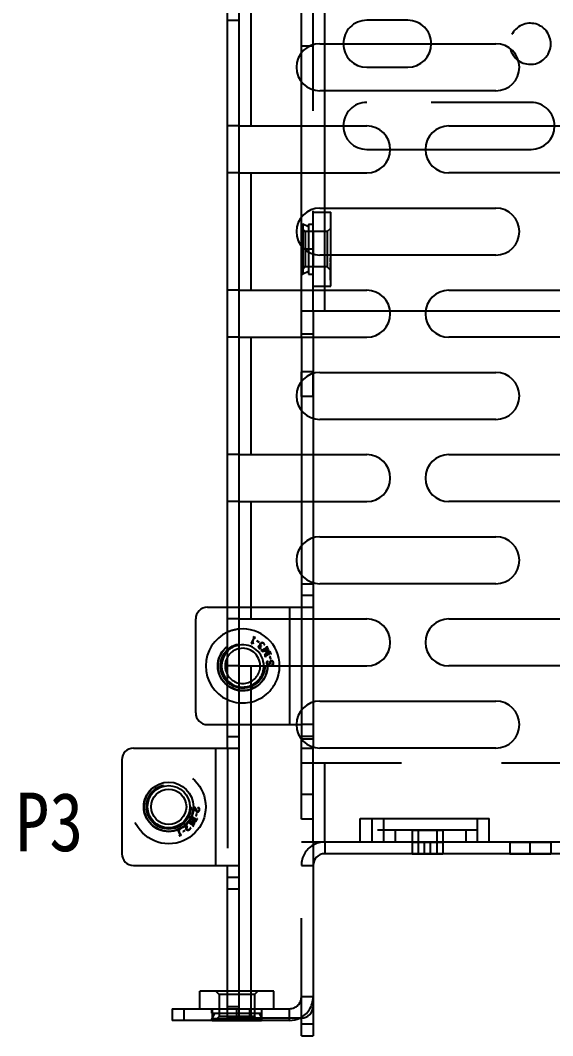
# Model space of a CAD drawing. Header units: millimetres. Extents: x 0 to 8948, y -1340 to 1100.
# Drawn here: x 6813.4 to 6858.8, y 454.4 to 540.9 of the extents above; entities that cross this region are included whole.
import ezdxf

# ---------------------------------------------------------------- set-up
doc = ezdxf.new("R2010")
doc.units = ezdxf.units.MM
doc.header["$LTSCALE"] = 85.25
doc.linetypes.add('HIDDEN', pattern=[0.2, 0.1, -0.1])
doc.layers.get('0').update_dxf_attribs({"linetype": 'CONTINUOUS'})
for name, color, linetype in [('02___PRT_ALL_AXES', 7, 'CONTINUOUS'), ('03___PRT_ALL_CURVES', 7, 'CONTINUOUS'), ('DEFAULT_2', 8, 'HIDDEN')]:
    doc.layers.add(name, color=color, linetype=linetype)
doc.styles.get("Standard").update_dxf_attribs({"font": 'txt', "width": 0.85})

msp = doc.modelspace()

# ---------------------------------------------------------------- linework, layer by layer
at = {"color": 3, "linetype": 'Continuous'}
for p, q in [((6832.061, 455.948), (6832.061, 696.948)), ((6833.061, 541.948), (6833.061, 531.948)), ((6838.932, 538.948), (6853.932, 538.948)), ((6853.932, 534.948), (6838.932, 534.948)), ((6832.061, 531.948), (6842.932, 531.948)), ((6849.932, 531.948), (6864.932, 531.948)), ((6832.061, 527.948), (6842.932, 527.948)), ((6833.061, 527.948), (6833.061, 517.948)), ((6864.932, 527.948), (6849.932, 527.948)), ((6838.932, 524.948), (6853.932, 524.948)), ((6853.932, 520.948), (6838.932, 520.948)), ((6832.061, 517.948), (6842.932, 517.948)), ((6849.932, 517.948), (6864.932, 517.948)), ((6838.361, 516.198), (6838.361, 513.948)), ((6832.061, 513.948), (6842.932, 513.948)), ((6833.061, 513.948), (6833.061, 503.948)), ((6864.932, 513.948), (6849.932, 513.948)), ((6838.361, 510.856), (6838.361, 507.04)), ((6838.932, 510.948), (6853.932, 510.948)), ((6853.932, 506.948), (6838.932, 506.948)), ((6832.061, 503.948), (6842.932, 503.948)), ((6838.361, 503.948), (6838.361, 499.948)), ((6849.932, 503.948), (6864.932, 503.948)), ((6832.061, 499.948), (6842.932, 499.948)), ((6833.061, 499.948), (6833.061, 489.948)), ((6864.932, 499.948), (6849.932, 499.948)), ((6838.361, 496.856), (6838.361, 493.04)), ((6838.932, 496.948), (6853.932, 496.948)), ((6853.932, 492.948), (6838.932, 492.948)), ((6832.061, 489.948), (6842.932, 489.948)), ((6838.361, 489.948), (6838.361, 485.948)), ((6849.932, 489.948), (6864.932, 489.948)), ((6832.061, 485.948), (6842.932, 485.948)), ((6833.061, 485.948), (6833.061, 455.948)), ((6864.932, 485.948), (6849.932, 485.948)), ((6838.361, 482.856), (6838.361, 479.04)), ((6838.932, 482.948), (6853.932, 482.948)), ((6823.061, 478.948), (6832.061, 478.948)), ((6830.061, 468.948), (6830.061, 478.948)), ((6853.932, 478.948), (6838.932, 478.948)), ((6822.061, 477.948), (6822.061, 469.948)), ((6842.361, 472.948), (6853.361, 472.948)), ((6842.361, 470.948), (6842.361, 472.948)), ((6843.361, 472.948), (6843.361, 470.948)), ((6852.361, 470.948), (6852.361, 472.948)), ((6853.361, 470.948), (6853.361, 472.948)), ((6842.361, 470.948), (6838.361, 470.948)), ((6838.361, 470.948), (6838.361, 454.448)), ((6904.361, 470.948), (6853.361, 470.948)), ((6904.361, 469.948), (6839.361, 469.948)), ((6823.061, 468.948), (6832.061, 468.948)), ((6837.361, 455.948), (6832.061, 455.948)), ((6836.361, 455.748), (6826.361, 455.748))]:
    msp.add_line(p, q, dxfattribs=at)
at = {"color": 7, "linetype": 'Continuous'}
for p, q in [((6831.061, 478.948), (6831.061, 578.948)), ((6839.361, 534.948), (6839.361, 538.948)), ((6837.361, 535.715), (6837.361, 538.181)), ((6842.932, 536.948), (6846.432, 536.948)), ((6837.361, 527.948), (6837.361, 531.948)), ((6839.361, 527.948), (6839.361, 531.948)), ((6842.932, 529.948), (6844.924, 529.948)), ((6847.941, 529.948), (6856.932, 529.948)), ((6839.361, 520.948), (6839.361, 524.948)), ((6837.361, 521.715), (6837.361, 524.181)), ((6837.361, 513.948), (6837.361, 517.948)), ((6839.361, 516.198), (6839.361, 517.948)), ((6837.361, 516.198), (6844.911, 516.198)), ((6847.953, 516.198), (6866.911, 516.198)), ((6838.361, 514.198), (6837.361, 514.198)), ((6837.361, 510.181), (6837.361, 507.715)), ((6837.361, 503.948), (6837.361, 499.948)), ((6837.361, 496.181), (6837.361, 493.715)), ((6829.361, 490.948), (6831.061, 490.948)), ((6828.361, 481.948), (6828.361, 489.948)), ((6836.361, 489.948), (6836.361, 485.948)), ((6837.361, 489.948), (6837.361, 485.948)), ((6833.298, 488.341), (6833.097, 487.86)), ((6833.181, 487.904), (6833.353, 488.318)), ((6833.308, 487.927), (6833.181, 487.904)), ((6833.252, 488.423), (6833.246, 488.41)), ((6833.246, 488.41), (6833.282, 488.387)), ((6833.313, 487.906), (6833.308, 487.927)), ((6833.396, 488.339), (6833.443, 488.328)), ((6833.443, 488.328), (6833.448, 488.342)), ((6833.58, 488.095), (6833.56, 488.062)), ((6833.56, 488.062), (6833.742, 487.948)), ((6833.763, 487.981), (6833.58, 488.095)), ((6833.742, 487.948), (6833.763, 487.981)), ((6833.097, 487.86), (6833.125, 487.848)), ((6833.926, 487.461), (6833.92, 487.479)), ((6833.942, 487.333), (6833.929, 487.326)), ((6833.981, 487.291), (6833.942, 487.333)), ((6833.973, 487.637), (6833.978, 487.657)), ((6834.018, 487.179), (6834.499, 487.255)), ((6834.404, 487.492), (6834.051, 487.279)), ((6834.082, 487.216), (6834.446, 487.435)), ((6834.619, 487.302), (6834.082, 487.216)), ((6834.208, 487.747), (6834.225, 487.754)), ((6834.499, 487.255), (6834.217, 486.849)), ((6834.279, 486.815), (6834.619, 487.302)), ((6834.681, 487.057), (6834.279, 486.815)), ((6834.283, 486.786), (6834.694, 487.034)), ((6834.42, 487.623), (6834.408, 487.615)), ((6834.408, 487.615), (6834.434, 487.541)), ((6834.504, 487.434), (6834.542, 487.392)), ((6834.542, 487.392), (6834.554, 487.4)), ((6834.683, 487.187), (6834.67, 487.18)), ((6834.67, 487.18), (6834.705, 487.104)), ((6834.758, 487.016), (6834.792, 486.978)), ((6834.317, 486.71), (6834.283, 486.786)), ((6834.305, 486.703), (6834.317, 486.71)), ((6834.526, 486.318), (6834.422, 486.311)), ((6834.526, 486.318), (6834.527, 486.306)), ((6834.696, 486.75), (6834.659, 486.738)), ((6834.659, 486.738), (6834.721, 486.532)), ((6834.759, 486.544), (6834.696, 486.75)), ((6834.721, 486.532), (6834.759, 486.544)), ((6834.792, 486.978), (6834.804, 486.986)), ((6834.827, 486.04), (6834.826, 486.052)), ((6834.827, 486.04), (6834.963, 486.044)), ((6837.361, 482.181), (6837.361, 479.715)), ((6829.361, 480.948), (6832.061, 480.948)), ((6836.941, 480.948), (6837.361, 480.948)), ((6831.061, 479.948), (6832.061, 479.948)), ((6838.361, 479.698), (6837.377, 479.698)), ((6839.361, 470.948), (6839.361, 469.948)), ((6853.361, 470.948), (6842.361, 470.948)), ((6831.061, 455.948), (6831.061, 468.948)), ((6831.061, 467.948), (6832.061, 467.948)), ((6831.061, 466.948), (6832.061, 466.948)), ((6831.061, 458.248), (6828.711, 458.248)), ((6828.711, 456.748), (6828.711, 458.248)), ((6826.361, 456.748), (6831.061, 456.748)), ((6826.361, 456.748), (6826.361, 455.748)), ((6827.361, 456.748), (6827.361, 455.748)), ((6831.061, 456.948), (6832.061, 456.948)), ((6831.061, 455.948), (6832.061, 455.948)), ((6836.361, 455.748), (6836.361, 455.948)), ((6837.361, 454.448), (6837.361, 455.948)), ((6837.361, 455.448), (6838.361, 455.448)), ((6837.361, 454.448), (6838.361, 454.448))]:
    msp.add_line(p, q, dxfattribs=at)
for radius in [1.8, 1.5]:
    msp.add_circle((6826.061, 473.948), radius, dxfattribs=at)
at = {"color": 3, "linetype": 'Continuous'}
for centre, radius, start, end in [((6838.932, 536.948), 2, 90, 270), ((6853.932, 536.948), 2, 270, 90), ((6842.932, 529.948), 2, 270, 90), ((6849.932, 529.948), 2, 90, 270), ((6838.932, 522.948), 2, 90, 270), ((6853.932, 522.948), 2, 270, 90), ((6842.932, 515.948), 2, 270, 90), ((6849.932, 515.948), 2, 90, 270), ((6838.932, 508.948), 2, 90, 270), ((6853.932, 508.948), 2, 270, 90), ((6842.932, 501.948), 2, 270, 90), ((6849.932, 501.948), 2, 90, 270), ((6838.932, 494.948), 2, 90, 270), ((6853.932, 494.948), 2, 270, 90), ((6842.932, 487.948), 2, 270, 90), ((6849.932, 487.948), 2, 90, 270), ((6838.932, 480.948), 2, 90, 270), ((6853.932, 480.948), 2, 270, 90), ((6823.061, 477.948), 1, 90, 180), ((6823.061, 469.948), 1, 180, 270), ((6839.361, 468.948), 1, 90, 180), ((6837.361, 456.948), 1, 270, 0), ((6836.361, 457.748), 2, 270, 295.41213)]:
    msp.add_arc(centre, radius, start, end, dxfattribs=at)
at = {"color": 7, "linetype": 'Continuous'}
for centre, radius, start, end in [((6842.932, 538.948), 2, 180, 270), ((6846.432, 538.948), 2, 270, 0), ((6842.932, 531.948), 2, 180, 270), ((6856.932, 531.948), 2, 270, 0), ((6829.361, 489.948), 1, 90, 180), ((6832.361, 485.948), 3.15, 114.43287, 245.56767), ((6832.361, 485.948), 3.15, 0, 95.47283), ((6832.361, 485.948), 1.8, 136.33004, 223.66624), ((6832.361, 485.948), 1.8, 0, 99.60032), ((6832.361, 485.948), 1.5, 0, 101.56535), ((6832.743, 486.515), 1.438, 27.53662, 31.08982), ((6832.361, 485.948), 1.5, 150.23581, 209.76419), ((6829.361, 481.948), 1, 180, 270), ((6839.361, 468.948), 2, 90, 120)]:
    msp.add_arc(centre, radius, start, end, dxfattribs=at)
for points in [[(6833.125, 487.848), (6833.201, 487.877), (6833.264, 487.897), (6833.313, 487.906)], [(6833.349, 488.38), (6833.313, 488.395), (6833.281, 488.41), (6833.252, 488.423)], [(6833.282, 488.387), (6833.301, 488.376), (6833.306, 488.361), (6833.298, 488.341)], [(6833.448, 488.342), (6833.419, 488.352), (6833.386, 488.365), (6833.349, 488.38)], [(6833.353, 488.318), (6833.361, 488.337), (6833.375, 488.344), (6833.396, 488.339)], [(6833.858, 487.87), (6833.827, 487.836), (6833.812, 487.8), (6833.813, 487.76)], [(6834.004, 487.939), (6833.946, 487.937), (6833.897, 487.914), (6833.858, 487.87)], [(6833.92, 487.847), (6833.951, 487.881), (6833.988, 487.901), (6834.03, 487.906)], [(6834.164, 487.877), (6834.116, 487.92), (6834.063, 487.941), (6834.004, 487.939)], [(6834.03, 487.906), (6834.073, 487.911), (6834.108, 487.9), (6834.135, 487.876)], [(6834.135, 487.876), (6834.152, 487.86), (6834.165, 487.831), (6834.173, 487.79)], [(6834.225, 487.802), (6834.215, 487.824), (6834.195, 487.849), (6834.164, 487.877)], [(6833.7, 487.624), (6833.684, 487.607), (6833.679, 487.583), (6833.683, 487.553)], [(6833.683, 487.553), (6833.687, 487.523), (6833.701, 487.497), (6833.726, 487.474)], [(6833.763, 487.658), (6833.737, 487.653), (6833.716, 487.642), (6833.7, 487.624)], [(6833.726, 487.474), (6833.755, 487.449), (6833.785, 487.436), (6833.817, 487.434)], [(6833.743, 487.553), (6833.741, 487.575), (6833.748, 487.596), (6833.764, 487.614)], [(6833.774, 487.494), (6833.755, 487.511), (6833.745, 487.531), (6833.743, 487.553)], [(6833.865, 487.66), (6833.823, 487.664), (6833.79, 487.663), (6833.763, 487.658)], [(6833.764, 487.614), (6833.787, 487.64), (6833.84, 487.648), (6833.922, 487.64)], [(6833.84, 487.465), (6833.814, 487.469), (6833.792, 487.478), (6833.774, 487.494)], [(6833.813, 487.76), (6833.813, 487.72), (6833.831, 487.687), (6833.865, 487.66)], [(6833.817, 487.434), (6833.849, 487.433), (6833.885, 487.442), (6833.926, 487.461)], [(6833.92, 487.479), (6833.893, 487.466), (6833.866, 487.461), (6833.84, 487.465)], [(6833.906, 487.68), (6833.884, 487.7), (6833.875, 487.725), (6833.878, 487.757)], [(6833.878, 487.757), (6833.881, 487.788), (6833.894, 487.819), (6833.92, 487.847)], [(6833.978, 487.657), (6833.947, 487.658), (6833.922, 487.665), (6833.906, 487.68)], [(6833.922, 487.64), (6833.94, 487.638), (6833.957, 487.637), (6833.973, 487.637)], [(6833.929, 487.326), (6833.944, 487.305), (6833.959, 487.282), (6833.974, 487.257)], [(6834.014, 487.268), (6834.004, 487.27), (6833.994, 487.278), (6833.981, 487.291)], [(6834.051, 487.279), (6834.036, 487.27), (6834.024, 487.266), (6834.014, 487.268)], [(6834.173, 487.79), (6834.176, 487.773), (6834.181, 487.761), (6834.189, 487.754)], [(6834.189, 487.754), (6834.194, 487.749), (6834.201, 487.747), (6834.208, 487.747)], [(6834.225, 487.754), (6834.235, 487.764), (6834.234, 487.78), (6834.225, 487.802)], [(6834.435, 487.516), (6834.431, 487.509), (6834.421, 487.502), (6834.404, 487.492)], [(6834.485, 487.51), (6834.47, 487.534), (6834.449, 487.572), (6834.42, 487.623)], [(6834.434, 487.541), (6834.439, 487.531), (6834.438, 487.522), (6834.435, 487.516)], [(6834.446, 487.435), (6834.462, 487.445), (6834.473, 487.449), (6834.479, 487.449)], [(6834.479, 487.449), (6834.487, 487.449), (6834.495, 487.444), (6834.504, 487.434)], [(6834.554, 487.4), (6834.528, 487.441), (6834.505, 487.477), (6834.485, 487.51)], [(6834.705, 487.104), (6834.713, 487.087), (6834.706, 487.072), (6834.681, 487.057)], [(6834.741, 487.086), (6834.719, 487.121), (6834.7, 487.155), (6834.683, 487.187)], [(6834.694, 487.034), (6834.707, 487.042), (6834.717, 487.045), (6834.724, 487.044)], [(6834.724, 487.044), (6834.731, 487.043), (6834.743, 487.034), (6834.758, 487.016)], [(6834.804, 486.986), (6834.778, 487.025), (6834.757, 487.059), (6834.741, 487.086)], [(6834.217, 486.849), (6834.226, 486.837), (6834.241, 486.813), (6834.262, 486.779)], [(6834.262, 486.779), (6834.287, 486.738), (6834.301, 486.712), (6834.305, 486.703)], [(6834.422, 486.311), (6834.4, 486.274), (6834.391, 486.228), (6834.397, 486.175)], [(6834.397, 486.175), (6834.402, 486.122), (6834.421, 486.08), (6834.452, 486.051)], [(6834.423, 486.164), (6834.415, 486.232), (6834.45, 486.28), (6834.526, 486.306)], [(6834.46, 486.085), (6834.439, 486.104), (6834.426, 486.131), (6834.423, 486.164)], [(6834.638, 486.209), (6834.615, 486.15), (6834.596, 486.111), (6834.581, 486.091)], [(6834.703, 486.341), (6834.683, 486.314), (6834.662, 486.27), (6834.638, 486.209)], [(6834.651, 486.059), (6834.675, 486.086), (6834.699, 486.133), (6834.725, 486.2)], [(6834.798, 486.391), (6834.754, 486.387), (6834.722, 486.369), (6834.703, 486.341)], [(6834.725, 486.2), (6834.744, 486.247), (6834.761, 486.281), (6834.777, 486.303)], [(6834.777, 486.303), (6834.793, 486.325), (6834.814, 486.337), (6834.841, 486.34)], [(6834.926, 486.351), (6834.892, 486.383), (6834.848, 486.397), (6834.798, 486.391)], [(6834.841, 486.34), (6834.87, 486.343), (6834.897, 486.333), (6834.921, 486.311)], [(6834.921, 486.311), (6834.945, 486.289), (6834.958, 486.26), (6834.962, 486.225)], [(6834.988, 486.209), (6834.981, 486.272), (6834.961, 486.319), (6834.926, 486.351)], [(6834.962, 486.225), (6834.966, 486.187), (6834.956, 486.152), (6834.93, 486.118)], [(6834.963, 486.044), (6834.986, 486.095), (6834.994, 486.15), (6834.988, 486.209)], [(6834.452, 486.051), (6834.484, 486.02), (6834.521, 486.008), (6834.563, 486.012)], [(6834.529, 486.059), (6834.504, 486.056), (6834.481, 486.065), (6834.46, 486.085)], [(6834.581, 486.091), (6834.567, 486.071), (6834.549, 486.061), (6834.529, 486.059)], [(6834.563, 486.012), (6834.597, 486.016), (6834.627, 486.031), (6834.651, 486.059)], [(6834.93, 486.118), (6834.905, 486.084), (6834.87, 486.063), (6834.826, 486.052)]]:
    msp.add_open_spline(points, degree=3, dxfattribs=at)
at = {"layer": '02___PRT_ALL_AXES', "color": 8, "linetype": 'HIDDEN'}
for p, q in [((6831.061, 540.948), (6832.061, 540.948)), ((6838.361, 522.948), (6837.361, 522.948)), ((6837.361, 522.948), (6837.361, 519.948)), ((6838.361, 522.948), (6838.361, 519.948)), ((6838.361, 521.448), (6837.361, 521.448)), ((6838.361, 519.948), (6837.361, 519.948)), ((6838.361, 510.998), (6837.361, 510.998)), ((6837.361, 508.898), (6837.361, 510.998)), ((6838.361, 508.898), (6838.361, 510.998)), ((6838.361, 508.898), (6837.361, 508.898)), ((6838.361, 474.998), (6837.361, 474.998)), ((6837.361, 472.898), (6837.361, 474.998)), ((6838.361, 472.898), (6838.361, 474.998)), ((6838.361, 472.898), (6837.361, 472.898)), ((6846.811, 471.948), (6849.411, 471.948)), ((6846.811, 471.948), (6846.811, 469.948)), ((6847.311, 471.948), (6847.311, 469.948)), ((6848.911, 471.948), (6848.911, 469.948)), ((6849.411, 471.948), (6849.411, 469.948)), ((6838.361, 470.948), (6837.361, 470.948)), ((6846.811, 470.948), (6849.411, 470.948)), ((6847.861, 469.948), (6847.861, 470.948)), ((6848.361, 469.948), (6848.361, 470.948)), ((6855.111, 470.948), (6855.111, 469.948)), ((6855.112, 470.948), (6858.611, 470.948)), ((6856.861, 469.948), (6856.861, 470.948)), ((6858.611, 470.948), (6858.611, 469.948)), ((6846.812, 469.948), (6849.411, 469.948)), ((6855.112, 469.948), (6858.611, 469.948)), ((6829.761, 456.748), (6833.961, 456.748)), ((6829.761, 456.748), (6829.761, 455.748)), ((6831.861, 455.748), (6831.861, 456.748)), ((6833.961, 456.748), (6833.961, 455.748)), ((6829.761, 455.748), (6833.961, 455.748))]:
    msp.add_line(p, q, dxfattribs=at)
msp.add_circle((6832.361, 485.948), 2.1, dxfattribs=at)
at = {"layer": '02___PRT_ALL_AXES', "color": 3, "linetype": 'Continuous'}
msp.add_circle((6826.061, 473.948), 2.1, dxfattribs=at)
at = {"layer": '02___PRT_ALL_AXES', "color": 8, "linetype": 'HIDDEN'}
msp.add_arc((6856.861, 538.948), 1.75, 234.42549, 194.7674, dxfattribs=at)
at = {"layer": '02___PRT_ALL_AXES', "color": 7, "linetype": 'Continuous'}
msp.add_arc((6856.861, 538.948), 1.75, 194.7674, 234.42549, dxfattribs=at)
at = {"layer": '03___PRT_ALL_CURVES', "color": 8, "linetype": 'HIDDEN'}
msp.add_line((6837.361, 523.159), (6837.361, 519.737), dxfattribs=at)
at = {"layer": 'DEFAULT_2', "color": 8, "linetype": 'HIDDEN'}
for p, q in [((6838.361, 516.198), (6838.361, 679.948)), ((6837.361, 538.181), (6837.361, 541.948)), ((6839.361, 538.948), (6839.361, 541.948)), ((6846.432, 540.948), (6842.932, 540.948)), ((6838.361, 538.748), (6837.361, 538.748)), ((6837.361, 531.948), (6837.361, 535.715)), ((6839.361, 531.948), (6839.361, 534.948)), ((6856.932, 533.948), (6842.932, 533.948)), ((6832.061, 531.948), (6831.061, 531.948)), ((6844.924, 529.948), (6847.941, 529.948)), ((6832.061, 527.948), (6831.061, 527.948)), ((6837.361, 524.181), (6837.361, 527.948)), ((6839.361, 524.948), (6839.361, 527.948)), ((6838.361, 524.598), (6839.861, 524.598)), ((6839.861, 518.298), (6839.861, 524.598)), ((6837.391, 523.573), (6837.491, 523.573)), ((6837.391, 523.573), (6837.391, 519.323)), ((6837.981, 523.348), (6837.491, 523.573)), ((6837.491, 523.573), (6837.491, 519.323)), ((6837.981, 523.573), (6838.361, 523.573)), ((6837.981, 523.573), (6837.981, 519.323)), ((6837.691, 522.948), (6837.391, 523.248)), ((6839.561, 522.948), (6837.691, 522.948)), ((6837.691, 522.948), (6837.691, 519.948)), ((6839.561, 522.948), (6839.861, 523.248)), ((6839.561, 522.948), (6839.561, 519.948)), ((6837.361, 517.948), (6837.361, 521.715)), ((6839.361, 517.948), (6839.361, 520.948)), ((6837.691, 519.948), (6837.391, 519.648)), ((6839.561, 519.948), (6837.691, 519.948)), ((6839.561, 519.948), (6839.861, 519.648)), ((6839.841, 520.712), (6839.861, 520.712)), ((6839.841, 520.361), (6839.841, 520.712)), ((6839.861, 520.684), (6839.841, 520.684)), ((6839.841, 520.629), (6839.861, 520.629)), ((6839.841, 520.563), (6839.861, 520.563)), ((6839.841, 520.557), (6839.861, 520.557)), ((6839.861, 520.527), (6839.841, 520.527)), ((6839.841, 520.512), (6839.861, 520.512)), ((6839.841, 520.508), (6839.861, 520.508)), ((6839.841, 520.502), (6839.861, 520.502)), ((6839.841, 520.497), (6839.861, 520.497)), ((6839.841, 520.46), (6839.861, 520.46)), ((6839.861, 520.456), (6839.841, 520.456)), ((6839.841, 520.413), (6839.861, 520.413)), ((6839.841, 520.367), (6839.861, 520.367)), ((6839.861, 520.361), (6839.841, 520.361)), ((6839.841, 520.25), (6839.861, 520.25)), ((6839.841, 518.819), (6839.841, 520.25)), ((6839.841, 520.229), (6839.861, 520.229)), ((6839.861, 520.128), (6839.841, 520.128)), ((6839.841, 520.126), (6839.861, 520.126)), ((6839.841, 520.11), (6839.861, 520.11)), ((6839.841, 520.083), (6839.861, 520.083)), ((6839.861, 520.067), (6839.841, 520.067)), ((6839.841, 520.067), (6839.861, 520.067)), ((6839.841, 520.066), (6839.861, 520.066)), ((6839.841, 520.046), (6839.861, 520.046)), ((6839.841, 520.045), (6839.861, 520.045)), ((6839.841, 520.036), (6839.861, 520.036)), ((6839.841, 519.997), (6839.861, 519.997)), ((6839.841, 519.993), (6839.861, 519.993)), ((6839.841, 519.969), (6839.861, 519.969)), ((6839.841, 519.952), (6839.861, 519.952)), ((6839.841, 519.944), (6839.861, 519.944)), ((6839.841, 519.932), (6839.861, 519.932)), ((6839.861, 519.932), (6839.841, 519.932)), ((6839.841, 519.904), (6839.861, 519.904)), ((6839.841, 519.889), (6839.861, 519.889)), ((6839.841, 519.888), (6839.861, 519.888)), ((6839.841, 519.883), (6839.861, 519.883)), ((6839.861, 519.88), (6839.841, 519.88)), ((6839.841, 519.868), (6839.861, 519.868)), ((6837.391, 519.323), (6837.491, 519.323)), ((6837.981, 519.548), (6837.491, 519.323)), ((6837.981, 519.323), (6838.361, 519.323)), ((6839.841, 519.836), (6839.861, 519.836)), ((6839.841, 519.835), (6839.861, 519.835)), ((6839.861, 519.832), (6839.841, 519.832)), ((6839.841, 519.828), (6839.861, 519.828)), ((6839.841, 519.805), (6839.861, 519.805)), ((6839.841, 519.796), (6839.861, 519.796)), ((6839.841, 519.792), (6839.861, 519.792)), ((6839.841, 519.779), (6839.861, 519.779)), ((6839.861, 519.758), (6839.841, 519.758)), ((6839.841, 519.727), (6839.861, 519.727)), ((6839.841, 519.675), (6839.861, 519.675)), ((6839.841, 519.646), (6839.861, 519.646)), ((6839.841, 519.636), (6839.861, 519.636)), ((6839.841, 519.621), (6839.861, 519.621)), ((6839.841, 519.601), (6839.861, 519.601)), ((6839.861, 519.593), (6839.841, 519.593)), ((6839.841, 519.585), (6839.861, 519.585)), ((6839.861, 519.584), (6839.841, 519.584)), ((6839.841, 519.577), (6839.861, 519.577)), ((6839.841, 519.547), (6839.861, 519.547)), ((6839.841, 519.531), (6839.861, 519.531)), ((6839.841, 519.526), (6839.861, 519.526)), ((6839.841, 519.505), (6839.861, 519.505)), ((6839.841, 519.492), (6839.861, 519.492)), ((6839.861, 519.415), (6839.841, 519.415)), ((6839.841, 519.413), (6839.861, 519.413)), ((6839.841, 519.405), (6839.861, 519.405)), ((6839.841, 519.402), (6839.861, 519.402)), ((6839.841, 519.389), (6839.861, 519.389)), ((6839.861, 519.388), (6839.841, 519.388)), ((6839.841, 519.387), (6839.861, 519.387)), ((6839.841, 519.375), (6839.861, 519.375)), ((6839.861, 519.375), (6839.841, 519.375)), ((6839.841, 519.372), (6839.861, 519.372)), ((6839.861, 519.363), (6839.841, 519.363)), ((6839.841, 519.357), (6839.861, 519.357)), ((6839.841, 519.35), (6839.861, 519.35)), ((6839.841, 519.33), (6839.861, 519.33)), ((6839.841, 519.324), (6839.861, 519.324)), ((6839.841, 519.311), (6839.861, 519.311)), ((6839.841, 519.305), (6839.861, 519.305)), ((6839.841, 519.284), (6839.861, 519.284)), ((6839.841, 519.282), (6839.861, 519.282)), ((6839.841, 519.281), (6839.861, 519.281)), ((6839.841, 519.267), (6839.861, 519.267)), ((6839.861, 519.255), (6839.841, 519.255)), ((6839.841, 519.246), (6839.861, 519.246)), ((6839.841, 519.228), (6839.861, 519.228)), ((6839.841, 519.191), (6839.861, 519.191)), ((6839.841, 519.171), (6839.861, 519.171)), ((6839.841, 519.159), (6839.861, 519.159)), ((6839.841, 519.151), (6839.861, 519.151)), ((6839.841, 519.139), (6839.861, 519.139)), ((6839.841, 519.129), (6839.861, 519.129)), ((6839.841, 519.127), (6839.861, 519.127)), ((6839.861, 519.115), (6839.841, 519.115)), ((6839.841, 519.113), (6839.861, 519.113)), ((6839.841, 519.107), (6839.861, 519.107)), ((6839.861, 519.104), (6839.841, 519.104)), ((6839.841, 519.101), (6839.861, 519.101)), ((6839.841, 519.088), (6839.861, 519.088)), ((6839.841, 519.085), (6839.861, 519.085)), ((6839.841, 519.084), (6839.861, 519.084)), ((6839.841, 519.069), (6839.861, 519.069)), ((6839.841, 519.051), (6839.861, 519.051)), ((6839.841, 519.051), (6839.861, 519.051)), ((6839.841, 519.032), (6839.861, 519.032)), ((6839.841, 519.018), (6839.861, 519.018)), ((6839.841, 519.012), (6839.861, 519.012)), ((6839.861, 519.005), (6839.841, 519.005)), ((6838.361, 518.298), (6839.861, 518.298)), ((6839.841, 518.984), (6839.861, 518.984)), ((6839.841, 518.982), (6839.861, 518.982)), ((6839.841, 518.969), (6839.861, 518.969)), ((6839.841, 518.889), (6839.861, 518.889)), ((6839.841, 518.883), (6839.861, 518.883)), ((6839.841, 518.879), (6839.861, 518.879)), ((6839.841, 518.848), (6839.861, 518.848)), ((6839.861, 518.847), (6839.841, 518.847)), ((6839.841, 518.821), (6839.861, 518.821)), ((6839.841, 518.819), (6839.861, 518.819)), ((6832.061, 517.948), (6831.061, 517.948)), ((6844.911, 516.198), (6847.953, 516.198)), ((6832.061, 513.948), (6831.061, 513.948)), ((6837.361, 513.948), (6837.361, 510.181)), ((6838.361, 513.948), (6838.361, 510.856)), ((6837.361, 507.715), (6837.361, 503.948)), ((6838.361, 507.04), (6838.361, 503.948)), ((6832.061, 503.948), (6831.061, 503.948)), ((6832.061, 499.948), (6831.061, 499.948)), ((6837.361, 499.948), (6837.361, 496.181)), ((6838.361, 499.948), (6838.361, 496.856)), ((6837.361, 493.715), (6837.361, 489.948)), ((6837.361, 492.948), (6838.361, 492.948)), ((6838.361, 493.04), (6838.361, 489.948)), ((6838.361, 491.948), (6837.361, 491.948)), ((6831.061, 490.948), (6838.361, 490.948)), ((6836.361, 490.948), (6836.361, 489.948)), ((6832.061, 489.948), (6831.061, 489.948)), ((6832.061, 485.948), (6831.061, 485.948)), ((6836.361, 485.948), (6836.361, 480.948)), ((6837.361, 485.948), (6837.361, 482.181)), ((6838.361, 485.948), (6838.361, 482.856)), ((6832.061, 480.948), (6836.941, 480.948)), ((6838.361, 480.948), (6837.361, 480.948)), ((6838.361, 479.948), (6837.361, 479.948)), ((6837.361, 455.948), (6837.361, 479.715)), ((6837.377, 479.698), (6837.361, 479.698)), ((6831.061, 478.948), (6831.061, 468.948)), ((6837.361, 478.948), (6838.361, 478.948)), ((6838.361, 470.948), (6838.361, 479.04)), ((6837.361, 477.698), (6875.361, 477.698)), ((6839.361, 470.948), (6839.361, 477.698)), ((6827.983, 473.109), (6828.017, 473.186)), ((6828.017, 473.186), (6828.005, 473.193)), ((6828.122, 473.585), (6828.226, 473.578)), ((6828.226, 473.578), (6828.227, 473.59)), ((6828.421, 473.364), (6828.359, 473.158)), ((6828.359, 473.158), (6828.396, 473.146)), ((6828.396, 473.146), (6828.459, 473.352)), ((6828.459, 473.352), (6828.421, 473.364)), ((6828.527, 473.856), (6828.526, 473.844)), ((6828.663, 473.852), (6828.527, 473.856)), ((6827.62, 472.417), (6827.626, 472.435)), ((6827.629, 472.57), (6827.642, 472.563)), ((6827.642, 472.563), (6827.681, 472.605)), ((6828.199, 472.641), (6827.718, 472.716)), ((6827.751, 472.617), (6828.104, 472.404)), ((6827.782, 472.68), (6828.319, 472.594)), ((6828.146, 472.46), (6827.782, 472.68)), ((6827.917, 473.047), (6828.199, 472.641)), ((6827.979, 473.081), (6828.381, 472.839)), ((6828.319, 472.594), (6827.979, 473.081)), ((6828.394, 472.862), (6827.983, 473.109)), ((6828.134, 472.355), (6828.108, 472.281)), ((6828.242, 472.503), (6828.204, 472.462)), ((6828.254, 472.496), (6828.242, 472.503)), ((6828.405, 472.792), (6828.37, 472.716)), ((6828.37, 472.716), (6828.383, 472.709)), ((6828.492, 472.918), (6828.458, 472.88)), ((6828.504, 472.91), (6828.492, 472.918)), ((6844.361, 472.948), (6844.361, 470.948)), ((6826.825, 472.048), (6826.797, 472.036)), ((6826.797, 472.036), (6826.998, 471.554)), ((6826.881, 471.992), (6827.008, 471.969)), ((6827.053, 471.577), (6826.881, 471.992)), ((6826.982, 471.509), (6826.946, 471.486)), ((6826.946, 471.486), (6826.952, 471.472)), ((6827.008, 471.969), (6827.013, 471.99)), ((6827.143, 471.567), (6827.096, 471.557)), ((6827.148, 471.554), (6827.143, 471.567)), ((6827.442, 471.948), (6827.26, 471.834)), ((6827.26, 471.834), (6827.28, 471.801)), ((6827.28, 471.801), (6827.463, 471.915)), ((6827.463, 471.915), (6827.442, 471.948)), ((6827.678, 472.239), (6827.673, 472.259)), ((6827.925, 472.142), (6827.908, 472.149)), ((6828.108, 472.281), (6828.12, 472.273)), ((6852.361, 471.948), (6843.361, 471.948)), ((6845.361, 471.948), (6845.361, 470.948)), ((6851.361, 471.948), (6851.361, 470.948)), ((6838.361, 470.948), (6837.361, 470.948)), ((6837.361, 468.948), (6838.361, 468.948)), ((6830.361, 457.948), (6830.061, 458.248)), ((6833.361, 457.948), (6830.361, 457.948)), ((6830.361, 457.948), (6830.361, 456.078)), ((6835.011, 458.248), (6831.061, 458.248)), ((6832.597, 458.228), (6832.597, 458.248)), ((6832.948, 458.228), (6832.597, 458.228)), ((6832.625, 458.248), (6832.625, 458.228)), ((6832.681, 458.228), (6832.681, 458.248)), ((6832.746, 458.228), (6832.746, 458.248)), ((6832.752, 458.228), (6832.752, 458.248)), ((6832.782, 458.248), (6832.782, 458.228)), ((6832.798, 458.228), (6832.798, 458.248)), ((6832.801, 458.228), (6832.801, 458.248)), ((6832.808, 458.228), (6832.808, 458.248)), ((6832.813, 458.228), (6832.813, 458.248)), ((6832.849, 458.228), (6832.849, 458.248)), ((6832.853, 458.248), (6832.853, 458.228)), ((6832.896, 458.228), (6832.896, 458.248)), ((6832.943, 458.228), (6832.943, 458.248)), ((6832.948, 458.248), (6832.948, 458.228)), ((6833.06, 458.228), (6833.06, 458.248)), ((6834.49, 458.228), (6833.06, 458.228)), ((6833.08, 458.228), (6833.08, 458.248)), ((6833.182, 458.248), (6833.182, 458.228)), ((6833.183, 458.228), (6833.183, 458.248)), ((6833.2, 458.228), (6833.2, 458.248)), ((6833.226, 458.228), (6833.226, 458.248)), ((6833.242, 458.228), (6833.242, 458.248)), ((6833.243, 458.248), (6833.243, 458.228)), ((6833.243, 458.228), (6833.243, 458.248)), ((6833.263, 458.228), (6833.263, 458.248)), ((6833.264, 458.228), (6833.264, 458.248)), ((6833.274, 458.228), (6833.274, 458.248)), ((6833.313, 458.248), (6833.313, 458.228)), ((6833.317, 458.228), (6833.317, 458.248)), ((6833.34, 458.228), (6833.34, 458.248)), ((6833.358, 458.228), (6833.358, 458.248)), ((6833.361, 457.948), (6833.661, 458.248)), ((6833.361, 457.948), (6833.361, 456.078)), ((6833.365, 458.228), (6833.365, 458.248)), ((6833.377, 458.248), (6833.377, 458.228)), ((6833.378, 458.228), (6833.378, 458.248)), ((6833.406, 458.228), (6833.406, 458.248)), ((6833.42, 458.248), (6833.42, 458.228)), ((6833.422, 458.228), (6833.422, 458.248)), ((6833.426, 458.228), (6833.426, 458.248)), ((6833.429, 458.248), (6833.429, 458.228)), ((6833.442, 458.228), (6833.442, 458.248)), ((6833.473, 458.228), (6833.473, 458.248)), ((6833.474, 458.228), (6833.474, 458.248)), ((6833.478, 458.248), (6833.478, 458.228)), ((6833.481, 458.228), (6833.481, 458.248)), ((6833.504, 458.228), (6833.504, 458.248)), ((6833.514, 458.228), (6833.514, 458.248)), ((6833.518, 458.228), (6833.518, 458.248)), ((6833.53, 458.228), (6833.53, 458.248)), ((6833.551, 458.248), (6833.551, 458.228)), ((6833.582, 458.228), (6833.582, 458.248)), ((6833.635, 458.228), (6833.635, 458.248)), ((6833.664, 458.228), (6833.664, 458.248)), ((6833.673, 458.228), (6833.673, 458.248)), ((6833.689, 458.228), (6833.689, 458.248)), ((6833.708, 458.228), (6833.708, 458.248)), ((6833.717, 458.248), (6833.717, 458.228)), ((6833.725, 458.228), (6833.725, 458.248)), ((6833.725, 458.248), (6833.725, 458.228)), ((6833.732, 458.228), (6833.732, 458.248)), ((6833.762, 458.228), (6833.762, 458.248)), ((6833.779, 458.228), (6833.779, 458.248)), ((6833.783, 458.228), (6833.783, 458.248)), ((6833.805, 458.228), (6833.805, 458.248)), ((6833.817, 458.228), (6833.817, 458.248)), ((6833.895, 458.248), (6833.895, 458.228)), ((6833.897, 458.228), (6833.897, 458.248)), ((6833.904, 458.228), (6833.904, 458.248)), ((6833.908, 458.228), (6833.908, 458.248)), ((6833.92, 458.228), (6833.92, 458.248)), ((6833.922, 458.248), (6833.922, 458.228)), ((6833.922, 458.248), (6833.922, 458.228)), ((6833.934, 458.248), (6833.934, 458.228)), ((6833.935, 458.228), (6833.935, 458.248)), ((6833.937, 458.228), (6833.937, 458.248)), ((6833.946, 458.248), (6833.946, 458.228)), ((6833.952, 458.228), (6833.952, 458.248)), ((6833.96, 458.228), (6833.96, 458.248)), ((6833.979, 458.228), (6833.979, 458.248)), ((6833.985, 458.228), (6833.985, 458.248)), ((6833.999, 458.228), (6833.999, 458.248)), ((6834.004, 458.228), (6834.004, 458.248)), ((6834.026, 458.228), (6834.026, 458.248)), ((6834.027, 458.228), (6834.027, 458.248)), ((6834.029, 458.228), (6834.029, 458.248)), ((6834.042, 458.228), (6834.042, 458.248)), ((6834.054, 458.248), (6834.054, 458.228)), ((6834.063, 458.228), (6834.063, 458.248)), ((6834.081, 458.228), (6834.081, 458.248)), ((6834.119, 458.228), (6834.119, 458.248)), ((6834.138, 458.228), (6834.138, 458.248)), ((6834.151, 458.228), (6834.151, 458.248)), ((6834.159, 458.228), (6834.159, 458.248)), ((6834.17, 458.228), (6834.17, 458.248)), ((6834.181, 458.228), (6834.181, 458.248)), ((6834.183, 458.228), (6834.183, 458.248)), ((6834.194, 458.248), (6834.194, 458.228)), ((6834.196, 458.228), (6834.196, 458.248)), ((6834.203, 458.228), (6834.203, 458.248)), ((6834.205, 458.248), (6834.205, 458.228)), ((6834.208, 458.228), (6834.208, 458.248)), ((6834.221, 458.228), (6834.221, 458.248)), ((6834.224, 458.228), (6834.224, 458.248)), ((6834.225, 458.228), (6834.225, 458.248)), ((6834.241, 458.228), (6834.241, 458.248)), ((6834.258, 458.228), (6834.258, 458.248)), ((6834.259, 458.228), (6834.259, 458.248)), ((6834.277, 458.228), (6834.277, 458.248)), ((6834.292, 458.228), (6834.292, 458.248)), ((6834.298, 458.228), (6834.298, 458.248)), ((6834.304, 458.248), (6834.304, 458.228)), ((6834.326, 458.228), (6834.326, 458.248)), ((6834.327, 458.228), (6834.327, 458.248)), ((6834.341, 458.228), (6834.341, 458.248)), ((6834.421, 458.228), (6834.421, 458.248)), ((6834.426, 458.228), (6834.426, 458.248)), ((6834.43, 458.228), (6834.43, 458.248)), ((6834.462, 458.228), (6834.462, 458.248)), ((6834.463, 458.228), (6834.463, 458.248)), ((6834.488, 458.228), (6834.488, 458.248)), ((6834.49, 458.228), (6834.49, 458.248)), ((6835.011, 456.748), (6835.011, 458.248)), ((6838.361, 457.748), (6837.361, 457.748)), ((6829.736, 456.368), (6829.736, 456.748)), ((6831.061, 456.748), (6836.361, 456.748)), ((6832.961, 455.748), (6832.961, 456.748)), ((6833.986, 456.368), (6833.986, 456.748)), ((6836.361, 455.948), (6836.361, 456.748)), ((6829.736, 456.368), (6833.986, 456.368)), ((6829.962, 456.368), (6829.736, 455.878)), ((6833.986, 455.878), (6829.736, 455.878)), ((6829.736, 455.778), (6829.736, 455.878)), ((6830.361, 456.078), (6830.061, 455.778)), ((6833.361, 456.078), (6830.361, 456.078)), ((6833.661, 455.778), (6833.361, 456.078)), ((6833.761, 456.368), (6833.986, 455.878)), ((6833.986, 455.778), (6833.986, 455.878)), ((6829.736, 455.778), (6833.986, 455.778))]:
    msp.add_line(p, q, dxfattribs=at)
for centre, radius in [((6832.361, 485.948), 2.125), ((6832.361, 485.948), 1.9), ((6826.061, 473.948), 3.15), ((6826.061, 473.948), 2.125), ((6826.061, 473.948), 1.9)]:
    msp.add_circle(centre, radius, dxfattribs=at)
for centre, radius, start, end in [((6842.932, 538.948), 2, 90, 180), ((6846.432, 538.948), 2, 0, 90), ((6842.932, 531.948), 2, 90, 180), ((6856.932, 531.948), 2, 0, 90), ((6832.361, 485.948), 3.15, 95.47283, 114.43287), ((6832.361, 485.948), 1.8, 99.60032, 136.33004), ((6832.361, 485.948), 1.5, 101.56535, 150.23581), ((6832.361, 485.948), 3.15, 245.56767, 0), ((6832.361, 485.948), 1.8, 223.66624, 0), ((6832.361, 485.948), 1.5, 209.76419, 0), ((6826.443, 473.381), 1.438, 328.91018, 332.46337), ((6839.361, 468.948), 2, 120, 180), ((6836.361, 457.748), 1, 270, 0), ((6836.361, 457.748), 2, 295.41213, 0)]:
    msp.add_arc(centre, radius, start, end, dxfattribs=at)
for points in [[(6828.005, 473.193), (6828.001, 473.184), (6827.987, 473.158), (6827.962, 473.117)], [(6828.097, 473.721), (6828.091, 473.668), (6828.1, 473.622), (6828.122, 473.585)], [(6828.152, 473.845), (6828.121, 473.816), (6828.102, 473.774), (6828.097, 473.721)], [(6828.227, 473.59), (6828.15, 473.616), (6828.115, 473.664), (6828.123, 473.732)], [(6828.123, 473.732), (6828.126, 473.765), (6828.139, 473.792), (6828.16, 473.811)], [(6828.263, 473.884), (6828.221, 473.888), (6828.184, 473.876), (6828.152, 473.845)], [(6828.16, 473.811), (6828.181, 473.831), (6828.204, 473.84), (6828.229, 473.837)], [(6828.229, 473.837), (6828.249, 473.835), (6828.267, 473.825), (6828.281, 473.805)], [(6828.351, 473.837), (6828.327, 473.865), (6828.297, 473.88), (6828.263, 473.884)], [(6828.281, 473.805), (6828.296, 473.785), (6828.315, 473.746), (6828.338, 473.686)], [(6828.338, 473.686), (6828.362, 473.626), (6828.383, 473.582), (6828.403, 473.554)], [(6828.425, 473.696), (6828.399, 473.763), (6828.375, 473.81), (6828.351, 473.837)], [(6828.403, 473.554), (6828.422, 473.526), (6828.454, 473.509), (6828.498, 473.505)], [(6828.477, 473.593), (6828.461, 473.615), (6828.444, 473.649), (6828.425, 473.696)], [(6828.541, 473.556), (6828.514, 473.559), (6828.493, 473.571), (6828.477, 473.593)], [(6828.498, 473.505), (6828.548, 473.499), (6828.592, 473.513), (6828.626, 473.545)], [(6828.526, 473.844), (6828.57, 473.833), (6828.605, 473.811), (6828.63, 473.778)], [(6828.621, 473.585), (6828.597, 473.563), (6828.57, 473.553), (6828.541, 473.556)], [(6828.662, 473.671), (6828.658, 473.636), (6828.645, 473.607), (6828.621, 473.585)], [(6828.626, 473.545), (6828.661, 473.577), (6828.681, 473.624), (6828.688, 473.687)], [(6828.63, 473.778), (6828.656, 473.744), (6828.666, 473.709), (6828.662, 473.671)], [(6828.688, 473.687), (6828.694, 473.746), (6828.686, 473.801), (6828.663, 473.852)], [(6827.383, 472.342), (6827.379, 472.312), (6827.384, 472.289), (6827.4, 472.271)], [(6827.426, 472.421), (6827.401, 472.399), (6827.387, 472.373), (6827.383, 472.342)], [(6827.517, 472.461), (6827.485, 472.46), (6827.455, 472.447), (6827.426, 472.421)], [(6827.464, 472.282), (6827.448, 472.3), (6827.441, 472.321), (6827.443, 472.343)], [(6827.443, 472.343), (6827.445, 472.365), (6827.455, 472.385), (6827.474, 472.402)], [(6827.474, 472.402), (6827.492, 472.418), (6827.514, 472.427), (6827.54, 472.431)], [(6827.626, 472.435), (6827.585, 472.454), (6827.549, 472.463), (6827.517, 472.461)], [(6827.54, 472.431), (6827.566, 472.435), (6827.593, 472.429), (6827.62, 472.417)], [(6827.674, 472.639), (6827.659, 472.614), (6827.644, 472.591), (6827.629, 472.57)], [(6827.681, 472.605), (6827.694, 472.618), (6827.704, 472.626), (6827.714, 472.628)], [(6827.714, 472.628), (6827.724, 472.63), (6827.736, 472.626), (6827.751, 472.617)], [(6827.962, 473.117), (6827.941, 473.083), (6827.926, 473.059), (6827.917, 473.047)], [(6828.104, 472.404), (6828.121, 472.394), (6828.131, 472.387), (6828.135, 472.38)], [(6828.12, 472.273), (6828.149, 472.324), (6828.17, 472.362), (6828.185, 472.386)], [(6828.135, 472.38), (6828.138, 472.374), (6828.139, 472.365), (6828.134, 472.355)], [(6828.179, 472.447), (6828.173, 472.447), (6828.162, 472.451), (6828.146, 472.46)], [(6828.204, 472.462), (6828.195, 472.452), (6828.187, 472.447), (6828.179, 472.447)], [(6828.185, 472.386), (6828.205, 472.419), (6828.228, 472.455), (6828.254, 472.496)], [(6828.381, 472.839), (6828.406, 472.824), (6828.413, 472.809), (6828.405, 472.792)], [(6828.383, 472.709), (6828.4, 472.741), (6828.419, 472.775), (6828.441, 472.81)], [(6828.424, 472.852), (6828.417, 472.851), (6828.407, 472.854), (6828.394, 472.862)], [(6828.458, 472.88), (6828.443, 472.862), (6828.431, 472.853), (6828.424, 472.852)], [(6828.441, 472.81), (6828.457, 472.837), (6828.478, 472.871), (6828.504, 472.91)], [(6827.013, 471.99), (6826.964, 471.999), (6826.901, 472.018), (6826.825, 472.048)], [(6826.952, 471.472), (6826.981, 471.486), (6827.013, 471.501), (6827.049, 471.516)], [(6826.998, 471.554), (6827.006, 471.535), (6827.001, 471.52), (6826.982, 471.509)], [(6827.049, 471.516), (6827.086, 471.531), (6827.119, 471.544), (6827.148, 471.554)], [(6827.096, 471.557), (6827.075, 471.552), (6827.061, 471.559), (6827.053, 471.577)], [(6827.4, 472.271), (6827.416, 472.254), (6827.437, 472.243), (6827.463, 472.238)], [(6827.463, 472.238), (6827.49, 472.233), (6827.523, 472.232), (6827.565, 472.236)], [(6827.622, 472.256), (6827.54, 472.248), (6827.487, 472.256), (6827.464, 472.282)], [(6827.513, 472.136), (6827.512, 472.096), (6827.527, 472.06), (6827.558, 472.026)], [(6827.565, 472.236), (6827.531, 472.209), (6827.513, 472.175), (6827.513, 472.136)], [(6827.558, 472.026), (6827.597, 471.982), (6827.646, 471.959), (6827.704, 471.957)], [(6827.578, 472.139), (6827.575, 472.171), (6827.584, 472.196), (6827.606, 472.216)], [(6827.62, 472.049), (6827.594, 472.077), (6827.581, 472.108), (6827.578, 472.139)], [(6827.606, 472.216), (6827.622, 472.231), (6827.647, 472.238), (6827.678, 472.239)], [(6827.73, 471.99), (6827.688, 471.995), (6827.651, 472.014), (6827.62, 472.049)], [(6827.673, 472.259), (6827.657, 472.259), (6827.64, 472.258), (6827.622, 472.256)], [(6827.704, 471.957), (6827.763, 471.955), (6827.816, 471.976), (6827.864, 472.019)], [(6827.835, 472.02), (6827.808, 471.995), (6827.773, 471.985), (6827.73, 471.99)], [(6827.873, 472.106), (6827.865, 472.065), (6827.852, 472.036), (6827.835, 472.02)], [(6827.864, 472.019), (6827.895, 472.047), (6827.915, 472.072), (6827.925, 472.094)], [(6827.889, 472.142), (6827.881, 472.135), (6827.876, 472.123), (6827.873, 472.106)], [(6827.908, 472.149), (6827.901, 472.149), (6827.894, 472.147), (6827.889, 472.142)], [(6827.925, 472.094), (6827.934, 472.116), (6827.935, 472.132), (6827.925, 472.142)]]:
    msp.add_open_spline(points, degree=3, dxfattribs=at)

# ---------------------------------------------------------------- texts
at = {"color": 2, "linetype": 'Continuous', "insert": (6813, 475.164), "char_height": 5, "width": 8.5, "attachment_point": 1, "line_spacing_factor": 0.9}
msp.add_mtext('P3', dxfattribs=at)

doc.saveas('drawing.dxf')
